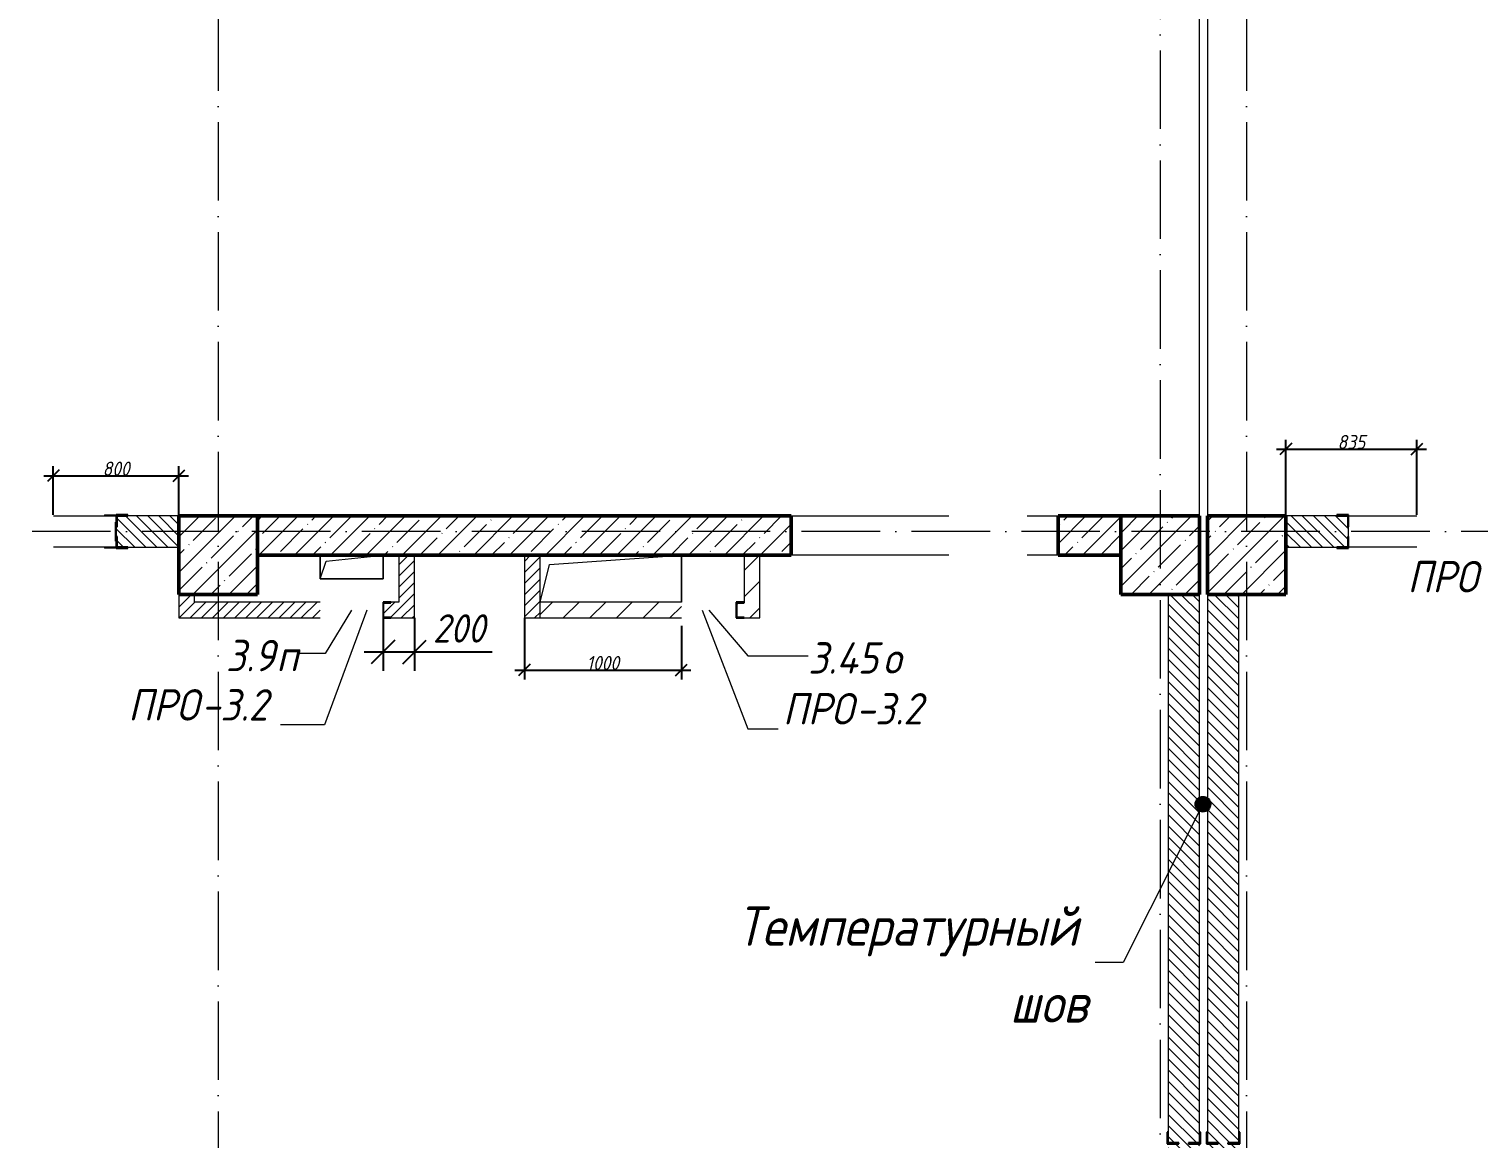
# Model space of a CAD drawing. Header units: millimetres. Extents: x -401725 to 250493, y 305116 to 802890.
# Drawn here: x 182430 to 191666, y 382761 to 389825 of the extents above; entities that cross this region are included whole.
import ezdxf

# ---------------------------------------------------------------- set-up
doc = ezdxf.new("R2010")
doc.units = ezdxf.units.MM
doc.linetypes.add('50_200_ШТРИХ_1Т_ш5_п1_п1_', pattern=[700, 500, -100, 0, -100])
for name, color, linetype, lineweight in [('A-____-____-DIMS', 7, 'Continuous', 9), ('A-FLOR-____-OTLN', 7, 'Continuous', 9), ('A-GENM-____-IDEN', 7, 'Continuous', 9), ('A-GENM-____-MCUT', 7, 'Continuous', 25), ('A-GENM-____-OTLN', 7, 'Continuous', 9), ('A-GENM-____-OTLN-1', 7, 'Continuous', 25), ('A-GLAZ-____-IDEN', 7, 'Continuous', 9), ('A-WALL-____-MCUT', 7, 'Continuous', 13), ('A-WALL-____-MCUT-2', 7, 'Continuous', 50), ('A-WALL-____-OTLN', 7, 'Continuous', 9), ('A-WALL-____-PATT-1', 7, 'Continuous', 9), ('A-WALL-FNSH-MCUT-1', 7, 'Continuous', 9), ('G-____-____-TEXT', 7, 'Continuous', 9), ('I-WALL-____-OTLN', 7, 'Continuous', 9), ('S-COLS-____-MCUT', 7, 'Continuous', 50), ('S-COLS-____-OTLN', 7, 'Continuous', 9), ('S-GRID-____-OTLN-1', 7, '50_200_ШТРИХ_1Т_ш5_п1_п1_', 9)]:
    doc.layers.add(name, color=color, linetype=linetype, lineweight=lineweight)
doc.styles.add('ISOCPEUR_I_10', font='isocpeui.ttf', dxfattribs={"width": 0.9, "height": 180})
doc.styles.add('ISOCPEUR_I_11', font='isocpeui.ttf', dxfattribs={"width": 0.9, "height": 200})
doc.styles.add('ISOCPEUR_I_7', font='isocpeui.ttf', dxfattribs={"width": 0.9, "height": 90})
doc.styles.add('ISOCPEUR_I_9', font='isocpeui.ttf', dxfattribs={"width": 0.9, "height": 250})
doc.dimstyles.new('ISO-1_8_0_9К_СРЕДНИЙ_Кладочные_1', dxfattribs={"dimscale": 304.8, "dimtxt": 89.638306, "dimasz": 0.246063, "dimexe": 0.19685, "dimexo": 0, "dimgap": 0, "dimtad": 1, "dimdec": 3, "dimrnd": 0.001, "dimdsep": 46, "dimtxsty": 'ISOCPEUR_I_7', "dimblk1": 'OBLIQUE', "dimblk2": 'OBLIQUE', "dimsah": 1, "dimcen": 0.09, "dimdle": 0.19685, "dimazin": 0, "dimtfac": 1, "dimtdec": 4, "dimtix": 1, "dimtmove": 0, "dimatfit": 3, "dimfxl": 1, "dimtvp": 1, "dimtolj": 1, "dimtzin": 0, "dimarcsym": 2})
doc.dimstyles.new('ISO-1_8_0_9К_СРЕДНИЙ_Кладочные_3', dxfattribs={"dimscale": 304.8, "dimtxt": 179.276612, "dimasz": 0.492126, "dimexe": 0.393701, "dimexo": 0, "dimgap": 0, "dimtad": 1, "dimdec": 3, "dimrnd": 0.001, "dimdsep": 46, "dimtxsty": 'ISOCPEUR_I_10', "dimblk1": 'OBLIQUE', "dimblk2": 'OBLIQUE', "dimsah": 1, "dimcen": 0.09, "dimdle": 0.393701, "dimazin": 0, "dimtfac": 1, "dimtdec": 4, "dimtix": 1, "dimtmove": 0, "dimatfit": 3, "dimfxl": 1, "dimtvp": 1, "dimtolj": 1, "dimtzin": 0, "dimarcsym": 2})
pattern_1 = [(135, (144685.44, 323542.244), (-35.35534, -35.35534), [])]
pattern_2 = [(45, (144685.44, 323542.244), (-35.35534, 35.35534), [])]
pattern_3 = [(45, (144685.44, 323542.24), (-84.85281, 84.85281), [])]

# ---------------------------------------------------------------- blocks, each defined once
blk = doc.blocks.new('BSC_Колонна _Прямоугольная - 500х500-V17-АР1_План отверстий 3 этажа в осях 1-64_Ю-ЯЯ')
at = {"layer": 'S-COLS-____-OTLN'}
h = blk.add_hatch(dxfattribs=at)
h.set_pattern_fill('FP_24', color=256, style=0, pattern_type=2)
h.set_pattern_definition([(45, (-44950, -62931.04), (-114.04925, 114.04925), []), (45, (-44835.95, -62931.04), (-114.04925, 114.04925), [201.613, -40.323, 3.353, -36.97])])
h.paths.add_polyline_path([(-250, -250), (250, -250), (250, 250), (-250, 250)], flags=0)
at = {"layer": 'S-COLS-____-MCUT'}
for p, q in [((250, 250), (-250, 250)), ((-250, 250), (-250, -250)), ((250, -250), (250, 250)), ((-250, -250), (250, -250))]:
    blk.add_line(p, q, dxfattribs=at)
blk = doc.blocks.new('BSC_Колонна _Прямоугольная - 500х500-V45-АР1_План отверстий 3 этажа в осях 1-64_Ю-ЯЯ')
at = {"layer": 'S-COLS-____-OTLN'}
h = blk.add_hatch(dxfattribs=at)
h.set_pattern_fill('FP_53', color=256, style=0, pattern_type=2)
h.set_pattern_definition([(45, (-38950, -62931.04), (-114.04925, 114.04925), []), (45, (-38835.95, -62931.04), (-114.04925, 114.04925), [201.613, -40.323, 3.353, -36.97])])
h.paths.add_polyline_path([(-250, -250), (250, -250), (250, 250), (-250, 250)], flags=0)
at = {"layer": 'S-COLS-____-MCUT'}
for p, q in [((250, 250), (-250, 250)), ((-250, 250), (-250, -250)), ((250, -250), (250, 250)), ((-250, -250), (250, -250))]:
    blk.add_line(p, q, dxfattribs=at)
blk = doc.blocks.new('BSC_Колонна _Прямоугольная - 500х500-V73-АР1_План отверстий 3 этажа в осях 1-64_Ю-ЯЯ')
at = {"layer": 'S-COLS-____-OTLN'}
h = blk.add_hatch(dxfattribs=at)
h.set_pattern_fill('FP_82', color=256, style=0, pattern_type=2)
h.set_pattern_definition([(45, (-45500, -62931.04), (-114.04925, 114.04925), []), (45, (-45385.95, -62931.04), (-114.04925, 114.04925), [201.613, -40.323, 3.353, -36.97])])
h.paths.add_polyline_path([(-250, -250), (250, -250), (250, 250), (-250, 250)], flags=0)
at = {"layer": 'S-COLS-____-MCUT'}
for p, q in [((250, 250), (-250, 250)), ((-250, 250), (-250, -250)), ((250, -250), (250, 250)), ((-250, -250), (250, -250))]:
    blk.add_line(p, q, dxfattribs=at)
blk = doc.blocks.new('154_Стойка_СКБ_Уголок - СМ-2480_200-28346303-АР1_План отверстий 3 этажа в осях 1-64_Ю-ЯЯ')
at = {"layer": 'A-GENM-____-MCUT'}
for p, q in [((125, 156), (125, 81)), ((200, 156), (125, 156)), ((131, 81), (131, 150)), ((131, 150), (200, 150)), ((200, 150), (200, 156)), ((125, 81), (131, 81)), ((131, 19), (125, 19)), ((125, 19), (125, -56)), ((131, -50), (131, 19)), ((125, -56), (200, -56)), ((200, -50), (131, -50)), ((200, -56), (200, -50))]:
    blk.add_line(p, q, dxfattribs=at)
blk = doc.blocks.new('Стойка_Влож_Полоса боковая - Полоса-V164-АР1_План отверстий 3 этажа в осях 1-64_Ю-ЯЯ')
at = {"layer": 'A-GENM-____-OTLN'}
for p, q in [((-5, 60), (0, 60)), ((-5, -60), (-5, 60)), ((0, 31), (0, -31)), ((0, -60), (-5, -60))]:
    blk.add_line(p, q, dxfattribs=at)
blk = doc.blocks.new('Стойка_Влож_Уголок_Опорный - Уголок-28213941-АР1_План отверстий 3 этажа в осях 1-64_Ю-ЯЯ')
at = {"layer": 'A-GENM-____-OTLN'}
for p, q in [((-212, -6), (-212, 0)), ((0, 0), (0, -6)), ((-212, -75), (-212, -6)), ((-212, -6), (-206, -6)), ((-212, -75), (-206, -75)), ((-6, -6), (0, -6)), ((-6, -75), (0, -75)), ((0, -6), (0, -75))]:
    blk.add_line(p, q, dxfattribs=at)
blk = doc.blocks.new('Фахверк_СКБ_Уголок - 200_3960-28268576-АР1_План отверстий 3 этажа в осях 1-64_Ю-ЯЯ')
at = {"layer": 'A-GENM-____-MCUT'}
for p, q in [((200, 156), (125, 156)), ((125, 156), (125, 81)), ((131, 81), (131, 150)), ((131, 150), (200, 150)), ((200, 150), (200, 156)), ((125, 81), (131, 81)), ((131, 19), (125, 19)), ((125, 19), (125, -56)), ((131, -50), (131, 19)), ((125, -56), (200, -56)), ((200, -50), (131, -50)), ((200, -56), (200, -50))]:
    blk.add_line(p, q, dxfattribs=at)
blk = doc.blocks.new('Фахверк_СКБ_Уголок - 200_3550-28267367-АР1_План отверстий 3 этажа в осях 1-64_Ю-ЯЯ')
at = {"layer": 'A-GENM-____-MCUT'}
for p, q in [((200, 156), (125, 156)), ((125, 156), (125, 81)), ((131, 81), (131, 150)), ((131, 150), (200, 150)), ((200, 150), (200, 156)), ((125, 81), (131, 81)), ((131, 19), (125, 19)), ((125, 19), (125, -56)), ((131, -50), (131, 19)), ((125, -56), (200, -56)), ((200, -50), (131, -50)), ((200, -56), (200, -50))]:
    blk.add_line(p, q, dxfattribs=at)
blk = doc.blocks.new('Фахверк_СКБ_Уголок - 200_3550-28187522-АР1_План отверстий 3 этажа в осях 1-64_Ю-ЯЯ')
at = {"layer": 'A-GENM-____-MCUT'}
for p, q in [((125, 156), (50, 156)), ((50, 156), (50, 150)), ((50, 150), (119, 150)), ((119, 150), (119, 81)), ((125, 81), (125, 156)), ((119, 81), (125, 81)), ((125, 19), (119, 19)), ((119, 19), (119, -50)), ((125, -56), (125, 19)), ((119, -50), (50, -50)), ((50, -50), (50, -56)), ((50, -56), (125, -56))]:
    blk.add_line(p, q, dxfattribs=at)
blk = doc.blocks.new('154_Фахверк_СКБ_Швеллер - Тип_100_3960-28331862-АР1_План отверстий 3 этажа в осях 1-64_Ю-ЯЯ')
at = {"layer": 'A-GENM-____-MCUT'}
for p, q in [((175, 50), (125, 50)), ((125, 50), (125, -50)), ((128, 47), (175, 47)), ((128, -47), (128, 47)), ((175, 47), (175, 50)), ((125, -50), (175, -50)), ((175, -47), (128, -47)), ((175, -50), (175, -47))]:
    blk.add_line(p, q, dxfattribs=at)
blk = doc.blocks.new('AR_Отверстие прямоугольное _в плите_ - AR_Отверстие прямоугольное _в плите_-30459225-АР1_План отверстий 3 этажа в осях 1-64_Ю-ЯЯ')
at = {"layer": 'A-GENM-____-OTLN'}
for p, q in [((-200, 75), (-200, -75)), ((-200, -75), (-162.5, 37.5)), ((-162.5, 37.5), (200, 75)), ((200, -75), (200, 75)), ((-200, -75), (200, -75))]:
    blk.add_line(p, q, dxfattribs=at)
blk = doc.blocks.new('AR_Отверстие прямоугольное _в плите_ - AR_Отверстие прямоугольное _в плите_-V199-АР1_План отверстий 3 этажа в осях 1-64_Ю-ЯЯ')
at = {"layer": 'A-GENM-____-OTLN'}
for p, q in [((-390, 90), (450, 150)), ((450, -150), (450, 150)), ((-450, -150), (-390, 90))]:
    blk.add_line(p, q, dxfattribs=at)
blk = doc.blocks.new('154_Фахверк_СКБ_Швеллер - Тип_100_3960_зеркало-36793856-АР1_План отверстий 3 этажа в осях 1-64_Ю-ЯЯ')
at = {"layer": 'A-GENM-____-MCUT'}
for p, q in [((175, 50), (125, 50)), ((125, 50), (125, -50)), ((128, 47), (175, 47)), ((128, -47), (128, 47)), ((175, 47), (175, 50)), ((125, -50), (175, -50)), ((175, -47), (128, -47)), ((175, -50), (175, -47))]:
    blk.add_line(p, q, dxfattribs=at)
blk = doc.blocks.new('_Oblique')
at = {"color": 0, "linetype": 'ByBlock', "lineweight": -2}
blk.add_line((-0.5, -0.5), (0.5, 0.5), dxfattribs=at)
blk = doc.blocks.new('*D9620')
at = {"layer": 'A-____-____-DIMS', "color": 0, "lineweight": -2, "transparency": 16777216}
for p, q in [((184685.4, 386109.9), (184685.4, 385736.6)), ((184885.4, 386073.3), (184885.4, 385736.6)), ((184565.4, 385856.6), (184885.4, 385856.6)), ((184885.4, 385856.6), (185379.6, 385856.6))]:
    blk.add_line(p, q, dxfattribs=at)
at = {"layer": 'Defpoints', "color": 0, "transparency": 16777216}
for p in [(184685.4, 386109.9), (184885.4, 386073.3), (184885.4, 385856.6)]:
    blk.add_point(p, dxfattribs=at)
at = {"layer": 'A-____-____-DIMS', "color": 0, "lineweight": -2, "transparency": 16777216, "xscale": 150, "yscale": 150, "zscale": 150, "rotation": 180}
blk.add_blockref('_Oblique', (184685.4, 385856.6), dxfattribs=at)
at = {"layer": 'A-____-____-DIMS', "color": 0, "lineweight": -2, "transparency": 16777216, "xscale": 150, "yscale": 150, "zscale": 150}
blk.add_blockref('_Oblique', (184885.4, 385856.6), dxfattribs=at)
at = {"layer": 'A-____-____-DIMS', "color": 0, "transparency": 16777216, "insert": (185002.7, 386096.6), "char_height": 180, "width": 409.578, "attachment_point": 1, "line_spacing_factor": 1.149209, "style": 'ISOCPEUR_I_10'}
blk.add_mtext('\\A1;200', dxfattribs=at)
blk = doc.blocks.new('*D9721')
at = {"layer": 'A-____-____-DIMS', "color": 0, "lineweight": -2, "transparency": 16777216}
for p, q in [((182525.4, 386979.3), (183445.4, 386979.3)), ((182585.4, 386729.3), (182585.4, 387039.3)), ((183385.4, 386723.3), (183385.4, 387039.3))]:
    blk.add_line(p, q, dxfattribs=at)
at = {"layer": 'Defpoints', "color": 0, "transparency": 16777216}
for p in [(183385.4, 386979.3), (182585.4, 386729.3), (183385.4, 386723.3)]:
    blk.add_point(p, dxfattribs=at)
at = {"layer": 'A-____-____-DIMS', "color": 0, "lineweight": -2, "transparency": 16777216, "xscale": 75, "yscale": 75, "zscale": 75, "rotation": 180}
blk.add_blockref('_Oblique', (182585.4, 386979.3), dxfattribs=at)
at = {"layer": 'A-____-____-DIMS', "color": 0, "lineweight": -2, "transparency": 16777216, "xscale": 75, "yscale": 75, "zscale": 75}
blk.add_blockref('_Oblique', (183385.4, 386979.3), dxfattribs=at)
at = {"layer": 'A-____-____-DIMS', "color": 0, "transparency": 16777216, "insert": (182985.4, 387024.3), "char_height": 90, "width": 409.578, "attachment_point": 5, "style": 'ISOCPEUR_I_7'}
blk.add_mtext('\\A1;800', dxfattribs=at)
blk = doc.blocks.new('*D9722')
at = {"layer": 'A-____-____-DIMS', "color": 0, "lineweight": -2, "transparency": 16777216}
for p, q in [((190375.4, 387148.9), (191330.4, 387148.9)), ((190435.4, 386723.3), (190435.4, 387208.9)), ((191270.4, 386729.3), (191270.4, 387208.9))]:
    blk.add_line(p, q, dxfattribs=at)
at = {"layer": 'Defpoints', "color": 0, "transparency": 16777216}
for p in [(191270.4, 387148.9), (190435.4, 386723.3), (191270.4, 386729.3)]:
    blk.add_point(p, dxfattribs=at)
at = {"layer": 'A-____-____-DIMS', "color": 0, "lineweight": -2, "transparency": 16777216, "xscale": 75, "yscale": 75, "zscale": 75, "rotation": 180}
blk.add_blockref('_Oblique', (190435.4, 387148.9), dxfattribs=at)
at = {"layer": 'A-____-____-DIMS', "color": 0, "lineweight": -2, "transparency": 16777216, "xscale": 75, "yscale": 75, "zscale": 75}
blk.add_blockref('_Oblique', (191270.4, 387148.9), dxfattribs=at)
at = {"layer": 'A-____-____-DIMS', "color": 0, "transparency": 16777216, "insert": (190852.9, 387193.9), "char_height": 90, "width": 409.578, "attachment_point": 5, "style": 'ISOCPEUR_I_7'}
blk.add_mtext('\\A1;835', dxfattribs=at)
blk = doc.blocks.new('*D9613')
at = {"layer": 'A-____-____-DIMS', "color": 0, "lineweight": -2, "transparency": 16777216}
for p, q in [((185585.4, 386073.3), (185585.4, 385681.4)), ((186585.4, 386023.3), (186585.4, 385681.4)), ((185525.4, 385741.4), (186645.4, 385741.4))]:
    blk.add_line(p, q, dxfattribs=at)
at = {"layer": 'Defpoints', "color": 0, "transparency": 16777216}
for p in [(185585.4, 386073.3), (186585.4, 386023.3), (186585.4, 385741.4)]:
    blk.add_point(p, dxfattribs=at)
at = {"layer": 'A-____-____-DIMS', "color": 0, "lineweight": -2, "transparency": 16777216, "xscale": 75, "yscale": 75, "zscale": 75, "rotation": 180}
blk.add_blockref('_Oblique', (185585.4, 385741.4), dxfattribs=at)
at = {"layer": 'A-____-____-DIMS', "color": 0, "lineweight": -2, "transparency": 16777216, "xscale": 75, "yscale": 75, "zscale": 75}
blk.add_blockref('_Oblique', (186585.4, 385741.4), dxfattribs=at)
at = {"layer": 'A-____-____-DIMS', "color": 0, "transparency": 16777216, "insert": (186085.4, 385786.4), "char_height": 90, "width": 504.733, "attachment_point": 5, "style": 'ISOCPEUR_I_7'}
blk.add_mtext('\\A1;1000', dxfattribs=at)

msp = doc.modelspace()

# ---------------------------------------------------------------- hatches: boundary and pattern name
at = {"layer": 'A-WALL-____-PATT-1'}
h = msp.add_hatch(dxfattribs=at)
h.set_pattern_fill('FP_9', color=256, style=0, pattern_type=2)
h.set_pattern_definition(pattern_1)
h.paths.add_polyline_path([(181210.4376, 386523.2863), (181279.4376, 386523.2863), (181279.4376, 386592.2863), (181285.4376, 386592.2863), (181285.4376, 386654.2863), (181279.4376, 386654.2863), (181279.4376, 386723.2863), (180885.4376, 386723.2863), (180885.4376, 386523.2863), (181079.4376, 386523.2863)], flags=0)
h.paths.add_polyline_path([(182991.4376, 386523.2863), (183385.4376, 386523.2863), (183385.4376, 386723.2863), (182991.4376, 386723.2863), (182991.4376, 386654.2863), (182985.4376, 386654.2863), (182985.4376, 386592.2863), (182991.4376, 386592.2863), (182991.4376, 386563.2863)], flags=0)
h = msp.add_hatch(dxfattribs=at)
h.set_pattern_fill('FP_12', color=256, style=0, pattern_type=2)
h.set_pattern_definition([(45, (144685.44, 323542.24), (-114.04925, 114.04925), []), (45, (144799.49, 323542.24), (-114.04925, 114.04925), [201.612, -40.322, 3.353, -36.97])])
h.paths.add_polyline_path([(189385.4376, 386473.2863), (189385.4376, 386723.2863), (188985.4376, 386723.2863), (188985.4376, 386473.2863)], flags=0)
h.paths.add_polyline_path([(187090.5546, 386473.2863), (187285.4376, 386473.2863), (187285.4376, 386723.2863), (183885.4376, 386723.2863), (183885.4376, 386473.2863), (185323.0903, 386473.2863)], flags=0)
h = msp.add_hatch(dxfattribs=at)
h.set_pattern_fill('FP_9', color=256, style=0, pattern_type=2)
h.set_pattern_definition(pattern_1)
h.paths.add_polyline_path([(190435.4376, 386523.2863), (190829.4376, 386523.2863), (190829.4376, 386592.2863), (190835.4376, 386592.2863), (190835.4376, 386654.2863), (190829.4376, 386654.2863), (190829.4376, 386723.2863), (190435.4376, 386723.2863)], flags=0)
h.paths.add_polyline_path([(192541.4376, 386523.2863), (192935.4376, 386523.2863), (192935.4376, 386723.2863), (192541.4376, 386723.2863), (192541.4376, 386654.2863), (192535.4376, 386654.2863), (192535.4376, 386592.2863), (192541.4376, 386592.2863), (192541.4376, 386563.2863)], flags=0)
h = msp.add_hatch(dxfattribs=at)
h.set_pattern_fill('FP_8', color=256, style=0, pattern_type=2)
h.set_pattern_definition(pattern_2)
h.paths.add_polyline_path([(184885.4376, 386173.2863), (184885.4376, 386473.2863), (184785.4376, 386473.2863), (184785.4376, 386173.2863)], flags=0)
h = msp.add_hatch(dxfattribs=at)
h.set_pattern_fill('FP_8', color=256, style=0, pattern_type=2)
h.set_pattern_definition(pattern_2)
h.paths.add_polyline_path([(185685.4376, 386073.2863), (185685.4376, 386473.2863), (185585.4376, 386473.2863), (185585.4376, 386073.2863)], flags=0)
h = msp.add_hatch(dxfattribs=at)
h.set_pattern_fill('FP_7', color=256, style=0, pattern_type=2)
h.set_pattern_definition(pattern_3)
h.paths.add_polyline_path([(187085.4376, 386173.2863), (187085.4376, 386473.2863), (186985.4376, 386473.2863), (186985.4376, 386173.2863)], flags=0)
h = msp.add_hatch(dxfattribs=at)
h.set_pattern_fill('FP_8', color=256, style=0, pattern_type=2)
h.set_pattern_definition(pattern_2)
h.paths.add_polyline_path([(183485.4376, 386073.2863), (183485.4376, 386223.2863), (183385.4376, 386223.2863), (183385.4376, 386073.2863)], flags=0)
h = msp.add_hatch(dxfattribs=at)
h.set_pattern_fill('FP_9', color=256, style=0, pattern_type=2)
h.set_pattern_definition(pattern_1)
h.paths.add_polyline_path([(189685.4376, 379223.2863), (189885.4376, 379223.2863), (189885.4376, 382723.2863), (189816.4376, 382723.2863), (189816.4376, 382729.2863), (189885.4376, 382729.2863), (189885.4376, 386223.2863), (189685.4376, 386223.2863), (189685.4376, 382729.2863), (189754.4376, 382729.2863), (189754.4376, 382723.2863), (189685.4376, 382723.2863), (189685.4376, 380765.6971)], flags=0)
h = msp.add_hatch(dxfattribs=at)
h.set_pattern_fill('FP_9', color=256, style=0, pattern_type=2)
h.set_pattern_definition(pattern_1)
h.paths.add_polyline_path([(189935.4376, 379223.2863), (190135.4376, 379223.2863), (190135.4376, 382723.2863), (190066.4376, 382723.2863), (190066.4376, 382729.2863), (190135.4376, 382729.2863), (190135.4376, 386223.2863), (189935.4376, 386223.2863), (189935.4376, 382729.2863), (190004.4376, 382729.2863), (190004.4376, 382723.2863), (189935.4376, 382723.2863), (189935.4376, 380765.6971)], flags=0)
h = msp.add_hatch(dxfattribs=at)
h.set_pattern_fill('FP_8', color=256, style=0, pattern_type=2)
h.set_pattern_definition(pattern_2)
h.paths.add_polyline_path([(184885.4376, 386073.2863), (184885.4376, 386173.2863), (184735.4376, 386173.2863), (184735.4376, 386170.2863), (184688.4376, 386170.2863), (184688.4376, 386076.2863), (184735.4376, 386076.2863), (184735.4376, 386073.2863)], flags=0)
h.paths.add_polyline_path([(183555.626, 386073.2863), (184285.4376, 386073.2863), (184285.4376, 386173.2863), (183485.4376, 386173.2863), (183485.4376, 386073.2863)], flags=0)
h = msp.add_hatch(dxfattribs=at)
h.set_pattern_fill('FP_7', color=256, style=0, pattern_type=2)
h.set_pattern_definition(pattern_3)
h.paths.add_polyline_path([(186585.4376, 386073.2863), (186585.4376, 386173.2863), (185685.4376, 386173.2863), (185685.4376, 386073.2863)], flags=0)
h.paths.add_polyline_path([(186985.4376, 386073.2863), (187085.4376, 386073.2863), (187085.4376, 386173.2863), (186985.4376, 386173.2863), (186985.4376, 386170.2863), (186938.4376, 386169.6709), (186938.4376, 386076.2863), (186985.4376, 386076.2863)], flags=0)
at = {"layer": 'G-____-____-TEXT'}
h = msp.add_hatch(color=256, dxfattribs=at)
edge = h.paths.add_edge_path(flags=0)
edge.add_arc((189907.2002, 384886.9352), 50, 0, 360)

# ---------------------------------------------------------------- linework, layer by layer
at = {"layer": 'A-FLOR-____-OTLN'}
for p, q in [((189885.4376, 386723.2863), (189885.4376, 391073.2863)), ((189935.4376, 390823.2863), (189935.4376, 386723.2863)), ((184285.4376, 386323.2863), (184285.4376, 386473.2863)), ((184685.4376, 386473.2863), (184685.4376, 386323.2863)), ((186585.4376, 386473.2863), (186585.4376, 386173.2863)), ((184685.4376, 386323.2863), (184285.4376, 386323.2863))]:
    msp.add_line(p, q, dxfattribs=at)
at = {"layer": 'A-GENM-____-IDEN'}
for p, q in [((184582.3964, 386123.2863), (184312.1545, 385392.4786)), ((186718.7832, 386123.2863), (187009.3853, 385367.6292)), ((184312.1545, 385392.4786), (184032.6142, 385392.4786)), ((187009.3853, 385367.6292), (187202.5264, 385367.6292))]:
    msp.add_line(p, q, dxfattribs=at)
at = {"layer": 'A-GLAZ-____-IDEN'}
for p, q in [((184485.4376, 386123.2863), (184317.1545, 385846.2465)), ((186760.4376, 386123.2863), (187009.3853, 385831.0383)), ((184317.1545, 385846.2465), (184148.8713, 385846.2465)), ((187009.3853, 385831.0383), (187393.0988, 385831.0383))]:
    msp.add_line(p, q, dxfattribs=at)
at = {"layer": 'A-WALL-____-MCUT'}
for p, q in [((183385.4376, 386723.2863), (183060.4376, 386723.2863)), ((190760.4376, 386723.2863), (190435.4376, 386723.2863)), ((190835.4376, 386592.2863), (190835.4376, 386654.2863)), ((183060.4376, 386523.2863), (183385.4376, 386523.2863)), ((190435.4376, 386523.2863), (190760.4376, 386523.2863)), ((189685.4376, 386223.2863), (189685.4376, 382798.2863)), ((189885.4376, 382798.2863), (189885.4376, 386223.2863)), ((189935.4376, 386223.2863), (189935.4376, 382798.2863)), ((190135.4376, 382798.2863), (190135.4376, 386223.2863))]:
    msp.add_line(p, q, dxfattribs=at)
at = {"layer": 'A-WALL-____-MCUT-2'}
for p, q in [((187285.4376, 386723.2863), (183885.4376, 386723.2863)), ((187285.4376, 386473.2863), (187285.4376, 386723.2863)), ((189385.4376, 386723.2863), (188985.4376, 386723.2863)), ((188985.4376, 386723.2863), (188985.4376, 386473.2863)), ((183885.4376, 386473.2863), (187285.4376, 386473.2863)), ((188985.4376, 386473.2863), (189385.4376, 386473.2863))]:
    msp.add_line(p, q, dxfattribs=at)
at = {"layer": 'A-WALL-____-OTLN'}
for p, q in [((187285.4376, 386723.2863), (188287.8873, 386723.2863)), ((188787.8873, 386723.2863), (188985.4376, 386723.2863)), ((188287.8873, 386473.2863), (187285.4376, 386473.2863)), ((188985.4376, 386473.2863), (188787.8873, 386473.2863))]:
    msp.add_line(p, q, dxfattribs=at)
at = {"layer": 'A-WALL-FNSH-MCUT-1'}
for p, q in [((184785.4376, 386473.2863), (184785.4376, 386173.2863)), ((184885.4376, 386073.2863), (184885.4376, 386473.2863)), ((185585.4376, 386473.2863), (185585.4376, 386073.2863)), ((185685.4376, 386073.2863), (185685.4376, 386473.2863)), ((186985.4376, 386473.2863), (186985.4376, 386173.2863)), ((187085.4376, 386073.2863), (187085.4376, 386473.2863)), ((183385.4376, 386223.2863), (183385.4376, 386073.2863)), ((183485.4376, 386173.2863), (183485.4376, 386223.2863)), ((184285.4376, 386173.2863), (183485.4376, 386173.2863)), ((184785.4376, 386173.2863), (184735.4376, 386173.2863)), ((186585.4376, 386173.2863), (185685.4376, 386173.2863)), ((183385.4376, 386073.2863), (184285.4376, 386073.2863)), ((184735.4376, 386073.2863), (184885.4376, 386073.2863)), ((185585.4376, 386073.2863), (186585.4376, 386073.2863)), ((186985.4376, 386073.2863), (187085.4376, 386073.2863))]:
    msp.add_line(p, q, dxfattribs=at)
at = {"layer": 'G-____-____-TEXT'}
for p, q in [((189907.2002, 384886.9352), (189400.1437, 383879.5518)), ((189400.1437, 383879.5518), (189220.4557, 383879.5518))]:
    msp.add_line(p, q, dxfattribs=at)
msp.add_circle((189907.2002, 384886.9352), 50, dxfattribs=at)
at = {"layer": 'I-WALL-____-OTLN'}
for p, q in [((182585.4376, 386723.2863), (182985.4376, 386723.2863)), ((190835.4376, 386723.2863), (191270.4376, 386723.2863)), ((182985.4376, 386523.2863), (182585.4376, 386523.2863)), ((191270.4376, 386523.2863), (190835.4376, 386523.2863))]:
    msp.add_line(p, q, dxfattribs=at)
at = {"layer": 'S-GRID-____-OTLN-1'}
for p, q in [((183635.4376, 414435.0957), (183635.4376, 376433.8321)), ((190185.4376, 414435.0957), (190185.4376, 376433.8321)), ((189635.4376, 414191.4234), (189635.4376, 376572.5586)), ((248759.8442, 386623.2863), (140016.6674, 386623.2863))]:
    msp.add_line(p, q, dxfattribs=at)

# ---------------------------------------------------------------- block references
at = {"layer": 'A-GENM-____-OTLN', "rotation": 269.9999999999996}
msp.add_blockref('Стойка_Влож_Уголок_Опорный - Уголок-28213941-АР1_План отверстий 3 этажа в осях 1-64_Ю-ЯЯ', (182985.4376, 386517.2863), dxfattribs=at)
at = {"layer": 'A-GENM-____-OTLN'}
for name, p in [('Стойка_Влож_Полоса боковая - Полоса-V164-АР1_План отверстий 3 этажа в осях 1-64_Ю-ЯЯ', (182985.4376, 386623.2863)), ('AR_Отверстие прямоугольное _в плите_ - AR_Отверстие прямоугольное _в плите_-30459225-АР1_План отверстий 3 этажа в осях 1-64_Ю-ЯЯ', (184485.4376, 386398.2863)), ('AR_Отверстие прямоугольное _в плите_ - AR_Отверстие прямоугольное _в плите_-V199-АР1_План отверстий 3 этажа в осях 1-64_Ю-ЯЯ', (186135.4376, 386323.2863))]:
    msp.add_blockref(name, p, dxfattribs=at)
at = {"layer": 'A-GENM-____-OTLN-1'}
for name, p in [('154_Стойка_СКБ_Уголок - СМ-2480_200-28346303-АР1_План отверстий 3 этажа в осях 1-64_Ю-ЯЯ', (182860.4376, 386573.2863)), ('154_Фахверк_СКБ_Швеллер - Тип_100_3960-28331862-АР1_План отверстий 3 этажа в осях 1-64_Ю-ЯЯ', (184560.4376, 386123.2863)), ('154_Фахверк_СКБ_Швеллер - Тип_100_3960_зеркало-36793856-АР1_План отверстий 3 этажа в осях 1-64_Ю-ЯЯ', (186810.4376, 386123.2863))]:
    msp.add_blockref(name, p, dxfattribs=at)
for name, p, rotation in [('Фахверк_СКБ_Уголок - 200_3960-28268576-АР1_План отверстий 3 этажа в осях 1-64_Ю-ЯЯ', (190960.4376, 386673.2863), 180), ('Фахверк_СКБ_Уголок - 200_3550-28267367-АР1_План отверстий 3 этажа в осях 1-64_Ю-ЯЯ', (189835.4376, 382598.2863), 89.99999999999993), ('Фахверк_СКБ_Уголок - 200_3550-28187522-АР1_План отверстий 3 этажа в осях 1-64_Ю-ЯЯ', (189985.4376, 382848.2863), 269.9999999999999)]:
    msp.add_blockref(name, p, dxfattribs=dict(at, rotation=rotation))
at = {"layer": 'S-COLS-____-OTLN'}
for name, p in [('BSC_Колонна _Прямоугольная - 500х500-V45-АР1_План отверстий 3 этажа в осях 1-64_Ю-ЯЯ', (183635.4376, 386473.2863)), ('BSC_Колонна _Прямоугольная - 500х500-V17-АР1_План отверстий 3 этажа в осях 1-64_Ю-ЯЯ', (189635.4376, 386473.2863)), ('BSC_Колонна _Прямоугольная - 500х500-V73-АР1_План отверстий 3 этажа в осях 1-64_Ю-ЯЯ', (190185.4376, 386473.2863))]:
    msp.add_blockref(name, p, dxfattribs=at)

# ---------------------------------------------------------------- texts
at = {"layer": 'A-GENM-____-IDEN', "char_height": 200, "attachment_point": 1, "style": 'ISOCPEUR_I_11'}
for s, insert, width in [('ПРО', (191209.8372, 386436.1338), 562.784625), ('ПРО', (183062.2076, 385619.5948), 562.784625), ('-3.2', (183526.5513, 385619.5948), 548.35425), ('ПРО', (187232.1197, 385594.7453), 562.784625), ('-3.2', (187696.4635, 385594.7453), 548.35425)]:
    msp.add_mtext(s, dxfattribs=dict(at, insert=insert, width=width))
at = {"layer": 'A-GLAZ-____-IDEN', "char_height": 200, "attachment_point": 1, "style": 'ISOCPEUR_I_11'}
for s, insert, width in [('3.9', (183684.822, 385933.8611), 389.620125), ('\\fISOCPEUR|b0|i1|c204|p34|;\\W.9;п', (184006.2907, 385933.8611), 158.734125), ('3.45', (187393.0988, 385918.6529), 577.215), ('\\fISOCPEUR|b0|i1|c204|p34|;\\W.9;о', (187869.3488, 385918.6529), 158.734125)]:
    msp.add_mtext(s, dxfattribs=dict(at, insert=insert, width=width))
at = {"layer": 'G-____-____-TEXT', "char_height": 250, "attachment_point": 1, "style": 'ISOCPEUR_I_9'}
for s, insert, width in [('Температурный', (186938.7886, 384235.4059), 2763.416813), ('шов', (188677.1011, 383745.9268), 656.582063)]:
    msp.add_mtext(s, dxfattribs=dict(at, insert=insert, width=width))

# ---------------------------------------------------------------- dimensions: what is measured, and where the dimension line sits
at = {"layer": 'A-____-____-DIMS'}
for base, p1, p2, override, picture, middle in [((191270.4376, 387148.9386), (190435.4376, 386723.2863), (191270.4376, 386729.2863), {"dimpost": '<>', "dimfxl": 835.021557}, '*D9722', (190852.9376, 387193.9386)), ((183385.4376, 386979.3351), (182585.4376, 386729.2863), (183385.4376, 386723.2863), {"dimpost": '<>', "dimfxl": 800.0225}, '*D9721', (182985.4376, 387024.3351)), ((186585.4376, 385741.3965), (185585.4376, 386073.2863), (186585.4376, 386023.2863), {"dimpost": '<>', "dimfxl": 1001.24922}, '*D9613', (186085.4376, 385786.3965))]:
    dim = msp.add_linear_dim(base=base, p1=p1, p2=p2, dimstyle='ISO-1_8_0_9К_СРЕДНИЙ_Кладочные_1', override=override, dxfattribs=at)
    dim.commit()
    dim.dimension.update_dxf_attribs({"geometry": picture, "text_midpoint": middle})
dim = msp.add_linear_dim(base=(184885.4376, 385856.5585), p1=(184685.4376, 386109.9053), p2=(184885.4376, 386073.2863), dimstyle='ISO-1_8_0_9К_СРЕДНИЙ_Кладочные_3', override={"dimpost": '<>', "dimfxl": 203.324743}, dxfattribs=at)
dim.commit()
dim.dimension.update_dxf_attribs({"geometry": '*D9620', "text_midpoint": (185207.5012, 385856.5585), "dimtype": 160})

doc.saveas('drawing.dxf')
